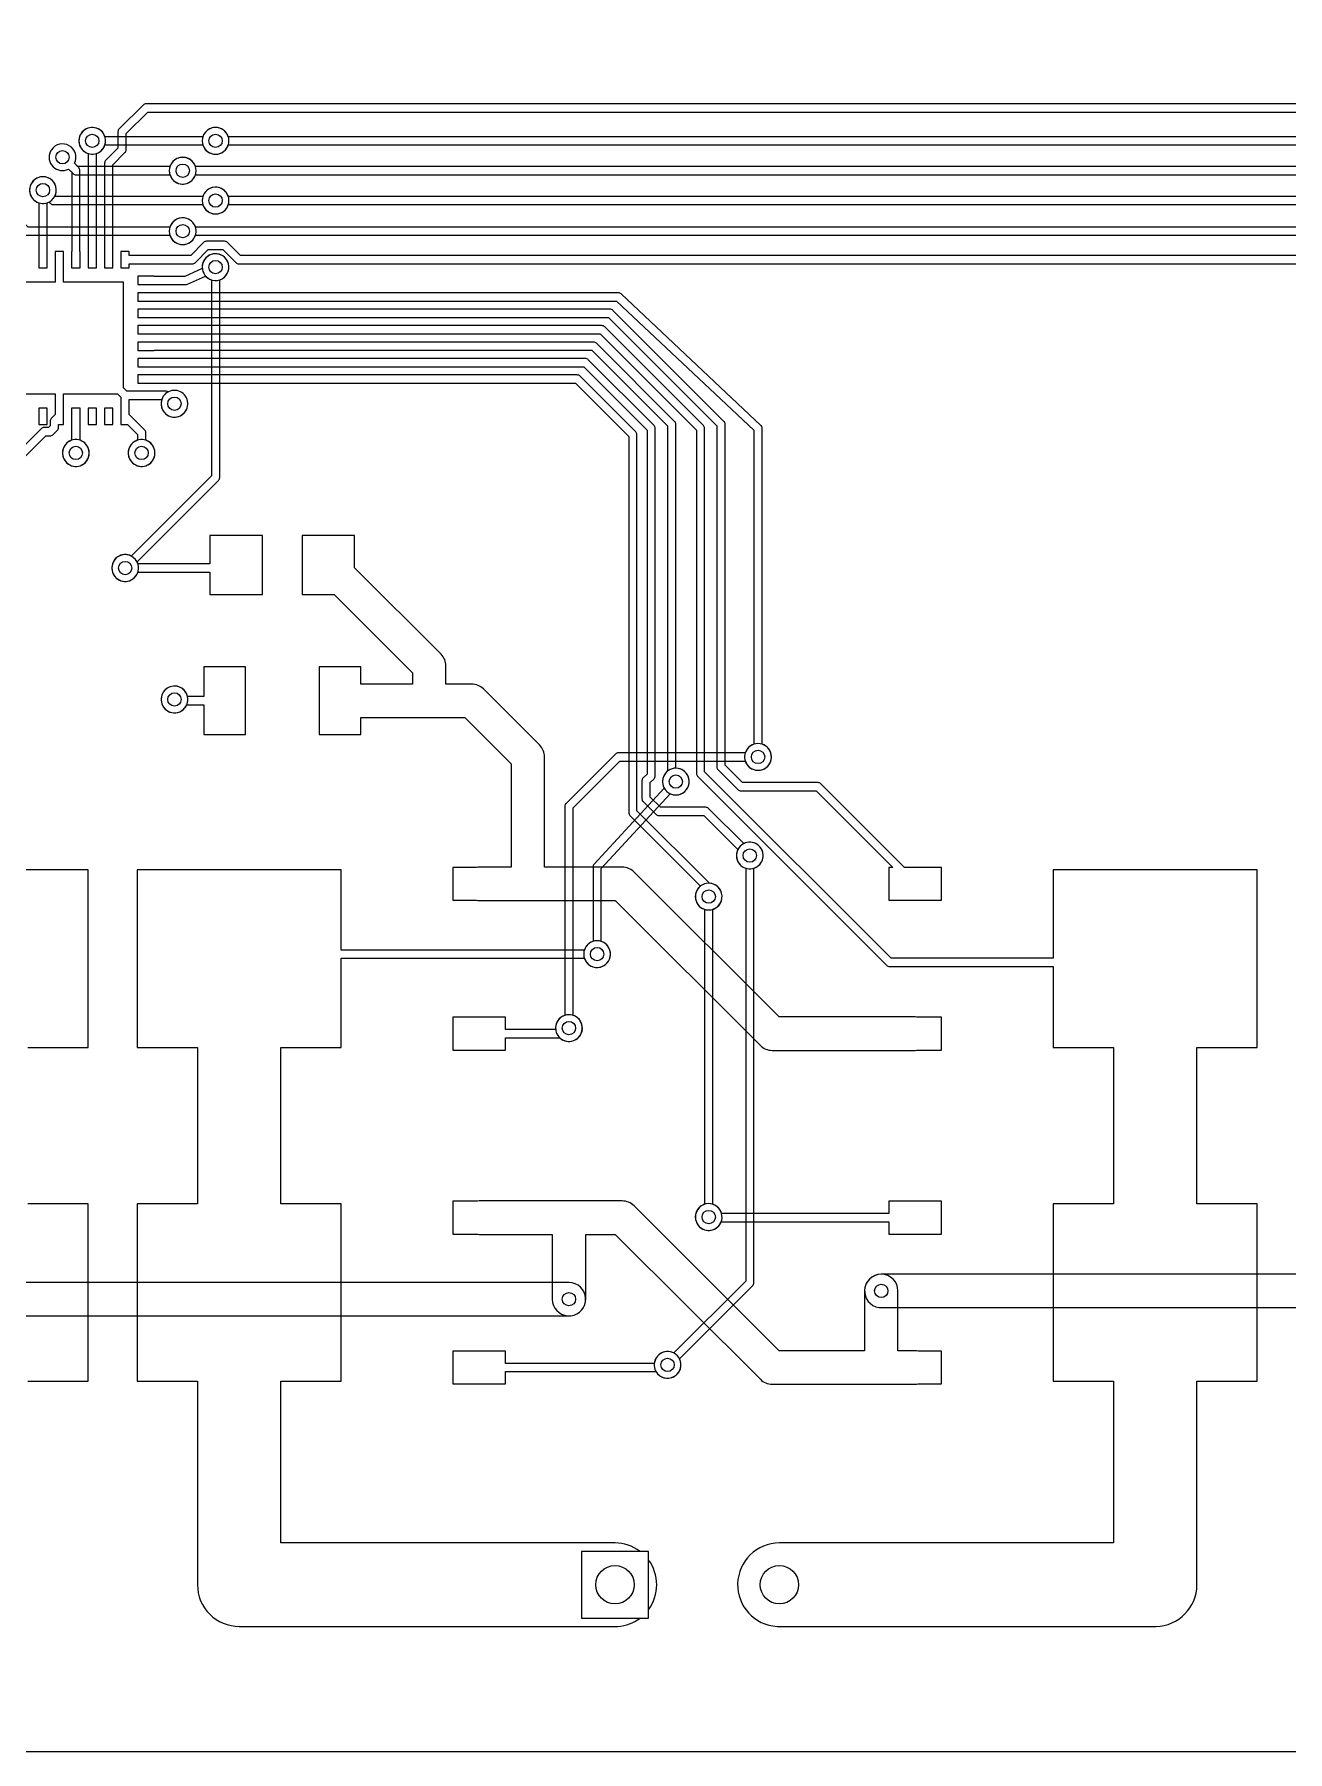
# Model space of a CAD drawing. Header units: millimetres. Extents: x 14 to 284, y -1 to 109.
# Drawn here: x 91.2 to 129.4, y -1.3 to 51 of the extents above; entities that cross this region are included whole.
import ezdxf

# ---------------------------------------------------------------- set-up
doc = ezdxf.new("R2010")
doc.units = ezdxf.units.MM

msp = doc.modelspace()

# ---------------------------------------------------------------- linework, layer by layer
at = {"layer": '16_copper'}
for points in [[(93.079, 47.351, 0.271975), (93.387, 47.625), (96.363, 47.625, 0.943675), (97.149, 47.829), (97.136, 47.881, 0.722287), (96.363, 47.875), (93.387, 47.875), (93.386, 47.881), (93.365, 47.93), (93.339, 47.976), (93.306, 48.019), (93.269, 48.056), (93.226, 48.089), (93.18, 48.115), (93.131, 48.136), (93.079, 48.149), (93.027, 48.156), (92.973, 48.156), (92.921, 48.149), (92.869, 48.136), (92.82, 48.115), (92.774, 48.089), (92.731, 48.056), (92.694, 48.019), (92.661, 47.976), (92.635, 47.93), (92.614, 47.881), (92.601, 47.829), (92.594, 47.777), (92.594, 47.723), (92.601, 47.671), (92.614, 47.619), (92.635, 47.57), (92.661, 47.524), (92.694, 47.481), (92.731, 47.444), (92.774, 47.411), (92.82, 47.385), (92.869, 47.364), (92.921, 47.351), (92.973, 47.344), (93.027, 47.344)], [(95.829, 46.442, 1), (95.671, 47.241), (95.619, 47.227, 0.237129), (95.363, 46.966), (92.555, 46.966), (92.457, 47.065, 0.943674), (91.756, 47.476), (91.729, 47.43, 0.722286), (92.28, 46.888), (92.415, 46.753, 0.198912), (92.503, 46.716), (95.363, 46.716), (95.364, 46.71), (95.385, 46.661), (95.411, 46.615), (95.444, 46.573), (95.481, 46.535), (95.524, 46.503), (95.57, 46.476), (95.619, 46.456), (95.671, 46.442), (95.723, 46.435), (95.777, 46.435)], [(95.829, 44.601, 1), (95.671, 45.399), (95.619, 45.386, 0.237129), (95.363, 45.125), (91.052, 45.125), (90.862, 45.315, 0.943674), (90.161, 45.726), (90.135, 45.68, 0.722286), (90.685, 45.138), (90.912, 44.912, 0.198912), (91, 44.875), (95.363, 44.875), (95.364, 44.869), (95.385, 44.82), (95.411, 44.774), (95.444, 44.731), (95.481, 44.694), (95.524, 44.661), (95.57, 44.635), (95.619, 44.614), (95.671, 44.601), (95.723, 44.594), (95.777, 44.594)], [(94.079, 34.351, 0.49782), (94.362, 34.935), (96.838, 37.412, 0.198912), (96.875, 37.5), (96.875, 43.518, 0.943675), (96.671, 44.305), (96.619, 44.291, 0.722287), (96.625, 43.518), (96.625, 37.552), (94.185, 35.112), (94.18, 35.115), (94.131, 35.136), (94.079, 35.149), (94.027, 35.156), (93.973, 35.156), (93.921, 35.149), (93.869, 35.136), (93.82, 35.115), (93.774, 35.089), (93.731, 35.056), (93.694, 35.019), (93.661, 34.976), (93.635, 34.93), (93.614, 34.881), (93.601, 34.829), (93.594, 34.777), (93.594, 34.723), (93.601, 34.671), (93.614, 34.619), (93.635, 34.57), (93.661, 34.524), (93.694, 34.481), (93.731, 34.444), (93.774, 34.411), (93.82, 34.385), (93.869, 34.364), (93.921, 34.351), (93.973, 34.344), (94.027, 34.344)], [(107.579, 20.351, 0.773306), (107.625, 21.137), (107.625, 27.448), (109.052, 28.875), (112.863, 28.875, 0.943675), (113.649, 29.079), (113.636, 29.131, 0.722287), (112.863, 29.125), (109, 29.125, 0.198912), (108.912, 29.088), (107.412, 27.588, 0.198912), (107.375, 27.5), (107.375, 21.137), (107.369, 21.136), (107.32, 21.115), (107.274, 21.089), (107.231, 21.056), (107.194, 21.019), (107.161, 20.976), (107.135, 20.93), (107.114, 20.881), (107.101, 20.829), (107.094, 20.777), (107.094, 20.723), (107.101, 20.671), (107.114, 20.619), (107.135, 20.57), (107.161, 20.524), (107.194, 20.481), (107.231, 20.444), (107.274, 20.411), (107.32, 20.385), (107.369, 20.364), (107.421, 20.351), (107.473, 20.344), (107.527, 20.344)], [(108.435, 22.601, 0.773306), (108.481, 23.387), (108.481, 25.607), (110.579, 27.881, 0.987476), (110.93, 28.615), (110.881, 28.636, 0.688137), (110.396, 28.051), (108.264, 25.74, 0.188519), (108.231, 25.656), (108.231, 23.387), (108.225, 23.386), (108.175, 23.365), (108.129, 23.339), (108.087, 23.306), (108.049, 23.269), (108.017, 23.226), (107.99, 23.18), (107.97, 23.131), (107.956, 23.079), (107.949, 23.027), (107.949, 22.973), (107.956, 22.921), (107.97, 22.869), (107.99, 22.82), (108.017, 22.774), (108.049, 22.731), (108.087, 22.694), (108.129, 22.661), (108.175, 22.635), (108.225, 22.614), (108.276, 22.601), (108.329, 22.594), (108.382, 22.594)], [(110.579, 10.101, 0.49782), (110.862, 10.685), (113.088, 12.912, 0.198912), (113.125, 13), (113.125, 25.613, 0.943675), (112.921, 26.399), (112.869, 26.386, 0.722287), (112.875, 25.613), (112.875, 13.052), (110.685, 10.862), (110.68, 10.865), (110.631, 10.886), (110.579, 10.899), (110.527, 10.906), (110.473, 10.906), (110.421, 10.899), (110.369, 10.886), (110.32, 10.865), (110.274, 10.839), (110.231, 10.806), (110.194, 10.769), (110.161, 10.726), (110.135, 10.68), (110.114, 10.631), (110.101, 10.579), (110.094, 10.527), (110.094, 10.473), (110.101, 10.421), (110.114, 10.369), (110.135, 10.32), (110.161, 10.274), (110.194, 10.231), (110.231, 10.194), (110.274, 10.161), (110.32, 10.135), (110.369, 10.114), (110.421, 10.101), (110.473, 10.094), (110.527, 10.094)], [(111.829, 14.601, 0.773306), (111.875, 15.387), (111.875, 24.363, 0.943675), (111.671, 25.149), (111.619, 25.136, 0.722287), (111.625, 24.363), (111.625, 15.387), (111.619, 15.386), (111.57, 15.365), (111.524, 15.339), (111.481, 15.306), (111.444, 15.269), (111.411, 15.226), (111.385, 15.18), (111.364, 15.131), (111.351, 15.079), (111.344, 15.027), (111.344, 14.973), (111.351, 14.921), (111.364, 14.869), (111.385, 14.82), (111.411, 14.774), (111.444, 14.731), (111.481, 14.694), (111.524, 14.661), (111.57, 14.635), (111.619, 14.614), (111.671, 14.601), (111.723, 14.594), (111.777, 14.594)], [(142.806, 12.245, 0.946018), (142.75, 13.258), (132.25, 13.258, 0.662403), (131.396, 13.604), (131.051, 13.258), (117, 13.258, 0.929363), (116.926, 12.247), (117, 12.242), (142.75, 12.242)], [(107.556, 11.995, 0.946018), (107.5, 13.008), (81, 13.008, 0.929363), (80.926, 11.997), (81, 11.992), (107.5, 11.992)]]:
    msp.add_lwpolyline(points, format="xyb", close=True, dxfattribs=at)
msp.add_lwpolyline([(91.101, 46.329, 0.57735), (91.631, 45.864), (91.68, 45.885, -0.002072), (91.685, 45.888), (91.729, 45.844, 0.198912), (91.818, 45.807), (96.363, 45.807), (96.364, 45.801), (96.385, 45.752), (96.411, 45.706), (96.444, 45.664), (96.481, 45.626), (96.524, 45.594), (96.57, 45.567), (96.619, 45.547), (96.671, 45.533), (96.723, 45.526), (96.777, 45.526), (96.829, 45.533, 1), (96.671, 46.332), (96.619, 46.318, 0.237129), (96.363, 46.057), (91.869, 46.057, 0.014721), (91.865, 46.07), (91.886, 46.119, 1), (91.114, 46.381)], format="xyb", dxfattribs=at)
for points in [[(95.579, 39.351), (95.631, 39.364), (95.68, 39.385), (95.726, 39.411), (95.769, 39.444), (95.806, 39.481), (95.839, 39.524), (95.865, 39.57), (95.886, 39.619), (95.899, 39.671), (95.906, 39.723), (95.906, 39.777), (95.899, 39.829), (95.886, 39.881), (95.865, 39.93), (95.839, 39.976), (95.806, 40.019), (95.769, 40.056), (95.726, 40.089), (95.68, 40.115), (95.631, 40.136), (95.579, 40.149), (95.527, 40.156), (95.473, 40.156), (95.421, 40.149), (95.369, 40.136), (95.32, 40.115), (95.274, 40.089), (95.231, 40.056), (95.194, 40.019), (95.161, 39.976), (95.135, 39.93), (95.114, 39.881), (95.101, 39.829), (95.094, 39.777), (95.094, 39.723), (95.101, 39.671), (95.114, 39.619), (95.135, 39.57), (95.161, 39.524), (95.194, 39.481), (95.231, 39.444), (95.274, 39.411), (95.32, 39.385), (95.369, 39.364), (95.421, 39.351), (95.473, 39.344), (95.527, 39.344)], [(92.579, 37.851), (92.631, 37.864), (92.68, 37.885), (92.726, 37.911), (92.769, 37.944), (92.806, 37.981), (92.839, 38.024), (92.865, 38.07), (92.886, 38.119), (92.899, 38.171), (92.906, 38.223), (92.906, 38.277), (92.899, 38.329), (92.886, 38.381), (92.865, 38.43), (92.839, 38.476), (92.806, 38.519), (92.769, 38.556), (92.726, 38.589), (92.68, 38.615), (92.631, 38.636), (92.579, 38.649), (92.527, 38.656), (92.473, 38.656), (92.421, 38.649), (92.369, 38.636), (92.32, 38.615), (92.274, 38.589), (92.231, 38.556), (92.194, 38.519), (92.161, 38.476), (92.135, 38.43), (92.114, 38.381), (92.101, 38.329), (92.094, 38.277), (92.094, 38.223), (92.101, 38.171), (92.114, 38.119), (92.135, 38.07), (92.161, 38.024), (92.194, 37.981), (92.231, 37.944), (92.274, 37.911), (92.32, 37.885), (92.369, 37.864), (92.421, 37.851), (92.473, 37.844), (92.527, 37.844)], [(94.579, 37.851), (94.631, 37.864), (94.68, 37.885), (94.726, 37.911), (94.769, 37.944), (94.806, 37.981), (94.839, 38.024), (94.865, 38.07), (94.886, 38.119), (94.899, 38.171), (94.906, 38.223), (94.906, 38.277), (94.899, 38.329), (94.886, 38.381), (94.865, 38.43), (94.839, 38.476), (94.806, 38.519), (94.769, 38.556), (94.726, 38.589), (94.68, 38.615), (94.631, 38.636), (94.579, 38.649), (94.527, 38.656), (94.473, 38.656), (94.421, 38.649), (94.369, 38.636), (94.32, 38.615), (94.274, 38.589), (94.231, 38.556), (94.194, 38.519), (94.161, 38.476), (94.135, 38.43), (94.114, 38.381), (94.101, 38.329), (94.094, 38.277), (94.094, 38.223), (94.101, 38.171), (94.114, 38.119), (94.135, 38.07), (94.161, 38.024), (94.194, 37.981), (94.231, 37.944), (94.274, 37.911), (94.32, 37.885), (94.369, 37.864), (94.421, 37.851), (94.473, 37.844), (94.527, 37.844)], [(95.579, 30.351), (95.631, 30.364), (95.68, 30.385), (95.726, 30.411), (95.769, 30.444), (95.806, 30.481), (95.839, 30.524), (95.865, 30.57), (95.886, 30.619), (95.899, 30.671), (95.906, 30.723), (95.906, 30.777), (95.899, 30.829), (95.886, 30.881), (95.865, 30.93), (95.839, 30.976), (95.806, 31.019), (95.769, 31.056), (95.726, 31.089), (95.68, 31.115), (95.631, 31.136), (95.579, 31.149), (95.527, 31.156), (95.473, 31.156), (95.421, 31.149), (95.369, 31.136), (95.32, 31.115), (95.274, 31.089), (95.231, 31.056), (95.194, 31.019), (95.161, 30.976), (95.135, 30.93), (95.114, 30.881), (95.101, 30.829), (95.094, 30.777), (95.094, 30.723), (95.101, 30.671), (95.114, 30.619), (95.135, 30.57), (95.161, 30.524), (95.194, 30.481), (95.231, 30.444), (95.274, 30.411), (95.32, 30.385), (95.369, 30.364), (95.421, 30.351), (95.473, 30.344), (95.527, 30.344)], [(109.916, 4.826), (107.884, 4.826), (107.884, 2.794), (109.916, 2.794)]]:
    msp.add_lwpolyline(points, close=True, dxfattribs=at)
at = {"layer": '1_copper'}
for points in [[(164.202, 48.875), (94.634, 48.875, 0.198912), (94.546, 48.838), (93.817, 48.11, 0.198912), (93.781, 48.022), (93.781, 47.53), (93.412, 47.161, 0.198912), (93.375, 47.073), (93.375, 44.385), (93.373, 44.385), (93.373, 43.885), (93.627, 43.885), (93.627, 44.385), (93.625, 44.385), (93.625, 47.021), (93.994, 47.39, 0.198912), (94.031, 47.478), (94.031, 47.97), (94.686, 48.625), (164.254, 48.625, 0.198912)], [(164.021, 47.875), (97.137, 47.875, 0.943675), (96.351, 47.671), (96.364, 47.619, 0.722287), (97.137, 47.625), (164.073, 47.625, 0.198912)], [(163.375, 46.966), (96.137, 46.966, 0.943675), (95.351, 46.762), (95.364, 46.71, 0.722287), (96.137, 46.716), (163.414, 46.716, 0.150752)], [(160.844, 44.262), (97.507, 44.262), (97.113, 44.656, 0.198912), (97.024, 44.693), (96.476, 44.693, 0.198912), (96.387, 44.656), (95.993, 44.262), (94.127, 44.262), (94.127, 44.385), (93.873, 44.385), (93.873, 43.885), (94.127, 43.885), (94.127, 44.008), (96.045, 44.008, 0.198912), (96.135, 44.045), (96.529, 44.439), (96.971, 44.439), (97.365, 44.045, 0.198912), (97.455, 44.008), (160.923, 44.008)], [(90.818, 38.003), (91.587, 38.772), (91.716, 38.772, 0.198912), (91.806, 38.809), (91.933, 38.936, 0.198912), (91.97, 39.026), (91.97, 39.115), (92.127, 39.115), (92.127, 40.05), (93.77, 40.05), (93.873, 39.947), (93.873, 39.115), (94.07, 39.115), (94.373, 38.812), (94.373, 38.637, 0.941276), (94.579, 37.851), (94.631, 37.864, 0.720356), (94.627, 38.637), (94.627, 38.865, 0.198912), (94.59, 38.955), (94.127, 39.418), (94.127, 39.873), (95.112, 39.873, 0.990004), (95.886, 39.619), (95.899, 39.671, 0.57735), (95.369, 40.136), (95.32, 40.115, 0.137076), (95.25, 40.127), (94.053, 40.127), (93.95, 40.23), (93.95, 43.45), (92.127, 43.45), (92.127, 44.385), (91.873, 44.385), (91.873, 43.45), (90.55, 43.45)], [(90.55, 40.05), (91.873, 40.05), (91.873, 39.418), (91.753, 39.298, 0.198912), (91.716, 39.208), (91.716, 39.078), (91.664, 39.026), (91.534, 39.026, 0.198912), (91.444, 38.989), (90.599, 38.144, 0.960784)]]:
    msp.add_lwpolyline(points, format="xyb", dxfattribs=at)
for points in [[(93.127, 44.385), (93.125, 44.385), (93.125, 47.363, 0.943675), (92.921, 48.149), (92.869, 48.136, 0.722287), (92.875, 47.363), (92.875, 44.385), (92.873, 44.385), (92.873, 43.885), (93.127, 43.885)], [(92.627, 44.385), (92.625, 44.385), (92.625, 46.844, 0.198912), (92.588, 46.933), (92.457, 47.065, 0.943674), (91.756, 47.476), (91.729, 47.43, 0.722286), (92.28, 46.888), (92.375, 46.793), (92.375, 44.385), (92.373, 44.385), (92.373, 43.885), (92.627, 43.885)], [(91.627, 44.385), (91.625, 44.385), (91.625, 45.863, 0.943675), (91.421, 46.649), (91.369, 46.636, 0.722287), (91.375, 45.863), (91.375, 44.385), (91.373, 44.385), (91.373, 43.885), (91.627, 43.885)], [(164.127, 44.385), (164.125, 44.385), (164.125, 45.863, 0.943675), (163.921, 46.649), (163.869, 46.636, 0.414214), (163.614, 46.119), (163.635, 46.07, -0.002072), (163.638, 46.065), (163.631, 46.057), (97.137, 46.057, 0.943675), (96.351, 45.853), (96.364, 45.801, 0.722287), (97.137, 45.807), (163.682, 45.807, 0.319498), (163.82, 45.885), (163.869, 45.864), (163.875, 45.863), (163.875, 44.385), (163.873, 44.385), (163.873, 43.885), (164.127, 43.885)], [(163.127, 44.385), (163.125, 44.385), (163.125, 44.863, 0.943675), (162.921, 45.649), (162.869, 45.636, 0.409824), (162.613, 45.125), (96.137, 45.125, 0.943675), (95.351, 44.921), (95.364, 44.869, 0.722287), (96.137, 44.875), (162.75, 44.875, 0.137076), (162.82, 44.885), (162.869, 44.864), (162.875, 44.863), (162.875, 44.385), (162.873, 44.385), (162.873, 43.885), (163.127, 43.885)], [(94.885, 43.375), (95.844, 43.375, 0.105661), (95.895, 43.386), (96.448, 43.633, 0.993347), (97.056, 44.174), (97.019, 44.212, 0.683869), (96.346, 43.862), (95.818, 43.625), (94.885, 43.625), (94.885, 43.627), (94.385, 43.627), (94.385, 43.373), (94.885, 43.373)], [(113.329, 28.601, 0.773306), (113.375, 29.387), (113.375, 39, 0.206796), (113.336, 39.091), (109.086, 43.091, 0.191053), (109, 43.125), (94.885, 43.125), (94.885, 43.127), (94.385, 43.127), (94.385, 42.873), (94.885, 42.873), (94.885, 42.875), (108.95, 42.875), (113.125, 38.946), (113.125, 29.387), (113.119, 29.386), (113.07, 29.365), (113.024, 29.339), (112.981, 29.306), (112.944, 29.269), (112.911, 29.226), (112.885, 29.18), (112.864, 29.131), (112.851, 29.079), (112.844, 29.027), (112.844, 28.973), (112.851, 28.921), (112.864, 28.869), (112.885, 28.82), (112.911, 28.774), (112.944, 28.731), (112.981, 28.694), (113.024, 28.661), (113.07, 28.635), (113.119, 28.614), (113.171, 28.601), (113.223, 28.594), (113.277, 28.594)], [(118.83, 25.64), (117.707, 25.64), (115.164, 28.183, 0.198912), (115.076, 28.219), (112.78, 28.219), (112.25, 28.75), (112.25, 39.125, 0.198912), (112.213, 39.213), (108.838, 42.588, 0.198912), (108.75, 42.625), (94.885, 42.625), (94.885, 42.627), (94.385, 42.627), (94.385, 42.373), (94.885, 42.373), (94.885, 42.375), (108.698, 42.375), (112, 39.073), (112, 28.698, 0.198912), (112.037, 28.609), (112.64, 28.006, 0.198912), (112.728, 27.969), (115.024, 27.969), (117.353, 25.64), (117.23, 25.64), (117.23, 24.64), (118.83, 24.64)], [(125.357, 2.541, 0.407964), (126.6, 3.81), (126.6, 10), (128.43, 10), (128.43, 15.4), (126.6, 15.4), (126.6, 20.16), (128.43, 20.16), (128.43, 25.56), (122.23, 25.56), (122.23, 22.875), (117.302, 22.875), (111.625, 28.552), (111.625, 39, 0.198912), (111.588, 39.088), (108.588, 42.088, 0.198912), (108.5, 42.125), (94.885, 42.125), (94.885, 42.127), (94.385, 42.127), (94.385, 41.873), (94.885, 41.873), (94.885, 41.875), (108.448, 41.875), (111.375, 38.948), (111.375, 28.5, 0.198912), (111.412, 28.412), (117.162, 22.662, 0.198912), (117.25, 22.625), (122.23, 22.625), (122.23, 20.16), (124.06, 20.16), (124.06, 15.4), (122.23, 15.4), (122.23, 10), (124.06, 10), (124.06, 5.08), (113.9, 5.08, 0.972989), (113.83, 2.542), (113.9, 2.54), (125.33, 2.54)], [(110.829, 27.851, 0.906346), (110.75, 28.656), (110.75, 39.125, 0.198912), (110.713, 39.213), (108.338, 41.588, 0.198912), (108.25, 41.625), (94.885, 41.625), (94.885, 41.627), (94.385, 41.627), (94.385, 41.373), (94.885, 41.373), (94.885, 41.375), (108.198, 41.375), (110.5, 39.073), (110.5, 28.57), (110.481, 28.556), (110.444, 28.519), (110.411, 28.476), (110.385, 28.43), (110.364, 28.381), (110.351, 28.329), (110.344, 28.277), (110.344, 28.223), (110.351, 28.171), (110.364, 28.119), (110.385, 28.07), (110.411, 28.024), (110.444, 27.981), (110.481, 27.944), (110.524, 27.911), (110.57, 27.885), (110.619, 27.864), (110.671, 27.851), (110.723, 27.844), (110.777, 27.844)], [(113.079, 25.601, 1), (112.921, 26.399), (112.869, 26.386, 0.036496), (112.815, 26.362), (111.744, 27.433, 0.198912), (111.656, 27.469), (110.28, 27.469), (109.969, 27.78), (109.969, 28.22), (110.088, 28.339, 0.198912), (110.125, 28.427), (110.125, 39, 0.198912), (110.088, 39.088), (108.088, 41.088, 0.198912), (108, 41.125), (94.885, 41.125), (94.885, 41.127), (94.385, 41.127), (94.385, 40.873), (94.885, 40.873), (94.885, 40.875), (107.948, 40.875), (109.875, 38.948), (109.875, 28.479), (109.756, 28.36, 0.198912), (109.719, 28.272), (109.719, 27.728, 0.198912), (109.756, 27.64), (110.14, 27.256, 0.198912), (110.228, 27.219), (111.604, 27.219), (112.638, 26.185), (112.635, 26.18), (112.614, 26.131), (112.601, 26.079), (112.594, 26.027), (112.594, 25.973), (112.601, 25.921), (112.614, 25.869), (112.635, 25.82), (112.661, 25.774), (112.694, 25.731), (112.731, 25.694), (112.774, 25.661), (112.82, 25.635), (112.869, 25.614), (112.921, 25.601), (112.973, 25.594), (113.027, 25.594)], [(111.829, 24.351, 0.879695), (111.774, 25.156), (109.567, 27.364), (109.567, 38.808, 0.198912), (109.53, 38.896), (107.838, 40.588, 0.198912), (107.75, 40.625), (94.885, 40.625), (94.885, 40.627), (94.385, 40.627), (94.385, 40.373), (94.885, 40.373), (94.885, 40.375), (107.698, 40.375), (109.317, 38.756), (109.317, 27.312, 0.198912), (109.354, 27.223), (111.504, 25.073), (111.481, 25.056), (111.444, 25.019), (111.411, 24.976), (111.385, 24.93), (111.364, 24.881), (111.351, 24.829), (111.344, 24.777), (111.344, 24.723), (111.351, 24.671), (111.364, 24.619), (111.385, 24.57), (111.411, 24.524), (111.444, 24.481), (111.481, 24.444), (111.524, 24.411), (111.57, 24.385), (111.619, 24.364), (111.671, 24.351), (111.723, 24.344), (111.777, 24.344)], [(92.373, 39.615), (92.373, 38.637, 0.941276), (92.579, 37.851), (92.631, 37.864, 0.720356), (92.627, 38.637), (92.627, 39.615)], [(98.18, 35.74), (96.58, 35.74), (96.58, 34.875), (94.387, 34.875, 0.943675), (93.601, 34.671), (93.614, 34.619, 0.722287), (94.387, 34.625), (96.58, 34.625), (96.58, 33.94), (98.18, 33.94)], [(105.742, 28.79), (105.742, 25.648), (104.77, 25.648, 0.042258), (104.685, 25.64), (103.97, 25.64), (103.97, 24.64), (104.683, 24.64, 0.042924), (104.77, 24.632), (108.91, 24.632), (113.321, 20.221, 0.198912), (113.68, 20.072), (118.03, 20.072, 0.042258), (118.115, 20.08), (118.83, 20.08), (118.83, 21.08), (118.117, 21.08, 0.042924), (118.03, 21.088), (113.89, 21.088), (109.479, 25.499, 0.198912), (109.12, 25.648), (106.758, 25.648), (106.758, 29, 0.198912), (106.609, 29.359), (104.899, 31.069, 0.198912), (104.54, 31.218), (103.758, 31.218), (103.758, 31.77, 0.198912), (103.609, 32.129), (100.98, 34.758), (100.98, 35.74), (99.38, 35.74), (99.38, 33.94), (100.362, 33.94), (102.742, 31.56), (102.742, 31.218), (101.17, 31.218), (101.17, 31.74), (99.9, 31.74), (99.9, 29.68), (101.17, 29.68), (101.17, 30.202), (104.33, 30.202)], [(97.66, 31.74), (96.39, 31.74), (96.39, 30.837), (95.897, 30.837, 0.990467), (95.101, 30.671), (95.114, 30.619, 0.680872), (95.871, 30.583), (96.39, 30.583), (96.39, 29.68), (97.66, 29.68)], [(108.989, 2.543, 0.144209), (109.661, 2.794), (109.916, 2.794), (109.916, 3.049, 0.332948), (109.916, 4.571), (109.916, 4.826), (109.661, 4.826, 0.162079), (108.9, 5.08), (98.74, 5.08), (98.74, 10), (100.57, 10), (100.57, 15.4), (98.74, 15.4), (98.74, 20.16), (100.57, 20.16), (100.57, 22.875), (107.968, 22.875, 0.943675), (108.755, 23.079), (108.741, 23.131, 0.722287), (107.968, 23.125), (100.57, 23.125), (100.57, 25.56), (94.37, 25.56), (94.37, 20.16), (96.2, 20.16), (96.2, 15.4), (94.37, 15.4), (94.37, 10), (96.2, 10), (96.2, 3.81, 0.414214), (97.47, 2.54), (108.9, 2.54)], [(105.57, 20.455), (107.22, 20.455, 0.955028), (107.806, 21.019), (107.769, 21.056, 0.684754), (107.096, 20.705), (105.57, 20.705), (105.57, 21.08), (103.97, 21.08), (103.97, 20.08), (105.57, 20.08)], [(104.714, 15.485), (104.685, 15.48), (103.97, 15.48), (103.97, 14.48), (104.683, 14.48, 0.042924), (104.77, 14.472), (106.992, 14.472), (106.992, 12.5, 0.929363), (108.003, 12.426), (108.008, 12.5), (108.008, 14.472), (108.91, 14.472), (113.321, 10.061, 0.198912), (113.68, 9.912), (118.03, 9.912, 0.042258), (118.115, 9.92), (118.83, 9.92), (118.83, 10.92), (118.117, 10.92, 0.042924), (118.03, 10.928), (117.508, 10.928), (117.508, 12.75, 1), (116.492, 12.75), (116.492, 10.928), (113.89, 10.928), (109.479, 15.339, 0.198912), (109.12, 15.488), (104.77, 15.488)], [(118.83, 15.48), (117.23, 15.48), (117.23, 15.105), (112.143, 15.105, 0.968028), (111.351, 14.921), (111.364, 14.869, 0.702522), (112.13, 14.855), (117.23, 14.855), (117.23, 14.48), (118.83, 14.48)], [(105.57, 10.295), (110.149, 10.295, 0.965324), (110.865, 10.68), (110.839, 10.726, 0.699518), (110.096, 10.545), (105.57, 10.545), (105.57, 10.92), (103.97, 10.92), (103.97, 9.92), (105.57, 9.92)]]:
    msp.add_lwpolyline(points, format="xyb", close=True, dxfattribs=at)
for points in [[(91.627, 39.615), (91.373, 39.615), (91.373, 39.115), (91.627, 39.115)], [(93.127, 39.615), (92.873, 39.615), (92.873, 39.115), (93.127, 39.115)], [(93.627, 39.615), (93.373, 39.615), (93.373, 39.115), (93.627, 39.115)]]:
    msp.add_lwpolyline(points, close=True, dxfattribs=at)
for points in [[(91.04, 20.16), (92.87, 20.16), (92.87, 25.56), (86.67, 25.56)], [(91.04, 10), (92.87, 10), (92.87, 15.4), (91.04, 15.4)]]:
    msp.add_lwpolyline(points, dxfattribs=at)
at = {"layer": 'drills_PTH'}
for centre in [(108.9, 3.81), (113.9, 3.81)]:
    msp.add_circle(centre, 0.584, dxfattribs=at)
at = {"layer": 'drills_via_1_16'}
for centre in [(93, 47.75), (96.75, 47.75), (92.094, 47.25), (95.75, 46.841), (91.5, 46.25), (96.75, 45.932), (95.75, 45), (96.75, 43.906), (95.5, 39.75), (92.5, 38.25), (94.5, 38.25), (94, 34.75), (95.5, 30.75), (113.25, 29), (110.75, 28.25), (113, 26), (111.75, 24.75), (108.356, 23), (107.5, 20.75), (111.75, 15), (107.5, 12.5), (117, 12.75), (110.5, 10.5)]:
    msp.add_circle(centre, 0.203, dxfattribs=at)
at = {"layer": 'outline'}
msp.add_lwpolyline([(14, -1.27), (283.77, -1.27), (283.82, 109), (14, 109), (14, -1.27)], close=True, dxfattribs=at)

doc.saveas('drawing.dxf')
